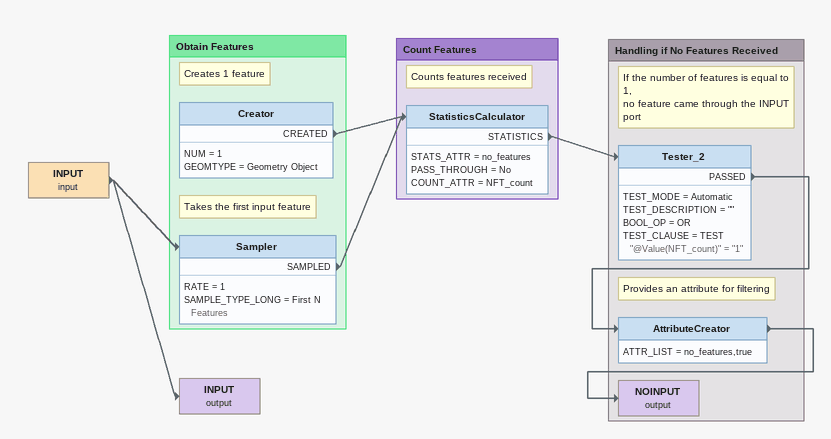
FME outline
INPUT (input)
    -> INPUT (output)
    -> Sampler
INPUT (output)

Bookmark: Obtain Features
Note: Takes the first input feature
Sampler
    RATE = 1
    SAMPLE_TYPE_LONG = First N Features
    SAMPLED -> StatisticsCalculator
Note: Creates 1 feature
Creator
    NUM = 1
    GEOMTYPE = Geometry Object
    CREATED -> StatisticsCalculator

Bookmark: Count Features
Note: Counts features received
StatisticsCalculator
    STATS_ATTR = no_features
    PASS_THROUGH = No
    COUNT_ATTR = NFT_count
    STATISTICS -> Tester_2

Bookmark: Handling if No Features Received
Note: If the number of features is equal to 1, / no feature came through the INPUT port
Tester_2
    TEST_MODE = Automatic
    TEST_DESCRIPTION = ""
    BOOL_OP = OR
    TEST_CLAUSE = TEST "@Value(NFT_count)" = "1"
    PASSED -> AttributeCreator
Note: Provides an attribute for filtering
AttributeCreator
    ATTR_LIST = no_features,true
    -> NOINPUT (output)
NOINPUT (output)
